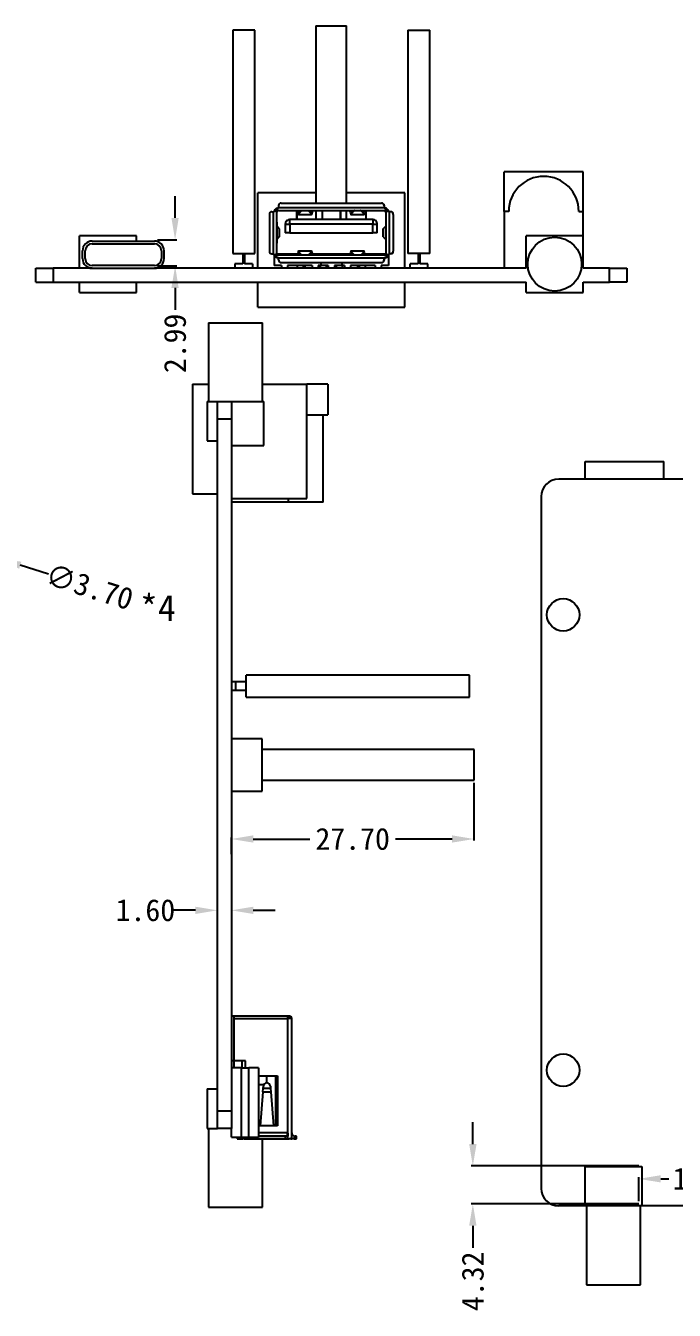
# Model space of a CAD drawing. Header units: millimetres. Extents: x 202 to 451, y 285 to 442.
# Drawn here: x 286.2 to 360.2, y 295.3 to 442 of the extents above; entities that cross this region are included whole.
import ezdxf

# ---------------------------------------------------------------- set-up
doc = ezdxf.new("R2010")
doc.units = ezdxf.units.MM
doc.layers.add('1', color=7, linetype='Continuous', true_color=0xffffff)
doc.dimstyles.get("Standard").update_dxf_attribs({"dimtxt": 2.5, "dimasz": 2.5, "dimexe": 0.18, "dimexo": 0.3, "dimgap": 0.09, "dimtad": 0, "dimzin": 0, "dimdsep": 46, "dimtxsty": 'Standard', "dimcen": 0, "dimclrd": 3, "dimclre": 3, "dimclrt": 4, "dimadec": 0, "dimazin": 0, "dimtfac": 1, "dimtofl": 0, "dimtmove": 0, "dimatfit": 3, "dimfxl": 1, "dimtolj": 1, "dimtzin": 0, "dimarcsym": 0})

# ---------------------------------------------------------------- blocks, each defined once
blk = doc.blocks.new('*D14')
at = {"color": 3, "linetype": 'ByBlock', "lineweight": -2}
blk.add_line((288.82, 379.4), (285.59, 380.41), dxfattribs=at)
at = {"color": 3, "linetype": 'ByBlock', "lineweight": -3}
blk.add_solid([(285.71, 380.81), (285.46, 380.01), (283.2, 381.15)], dxfattribs=at)
at = {"layer": 'Defpoints', "color": 0, "linetype": 'ByBlock', "lineweight": -3}
for p in [(279.67, 382.26), (283.2, 381.15)]:
    blk.add_point(p, dxfattribs=at)
at = {"color": 4, "linetype": 'ByBlock', "lineweight": -3, "insert": (293.48, 377.94), "char_height": 2.5, "attachment_point": 5, "rotation": 342.6505}
blk.add_mtext('\\A1;∅3.70', dxfattribs=at)
blk = doc.blocks.new('*D20')
at = {"color": 3, "linetype": 'ByBlock', "lineweight": -2}
for p, q in [((308.08, 344.19), (308.08, 340.82)), ((309.68, 344.19), (309.68, 340.82)), ((305.58, 341), (303.08, 341)), ((312.18, 341), (314.68, 341))]:
    blk.add_line(p, q, dxfattribs=at)
at = {"color": 3, "linetype": 'ByBlock', "lineweight": -3}
for points in [[(305.58, 341.41), (305.58, 340.58), (308.08, 341)], [(312.18, 341.41), (312.18, 340.58), (309.68, 341)]]:
    blk.add_solid(points, dxfattribs=at)
at = {"layer": 'Defpoints', "color": 0, "linetype": 'ByBlock', "lineweight": -3}
for p in [(308.08, 344.49), (309.68, 344.49), (308.08, 341)]:
    blk.add_point(p, dxfattribs=at)
at = {"color": 4, "linetype": 'ByBlock', "lineweight": -3, "insert": (299.87, 341), "char_height": 2.5, "attachment_point": 5}
blk.add_mtext('\\A1;1.60', dxfattribs=at)
blk = doc.blocks.new('*D21')
at = {"color": 3, "linetype": 'ByBlock', "lineweight": -2}
for p, q in [((337.38, 355.55), (337.38, 348.96)), ((309.68, 347.41), (309.68, 349.32)), ((312.18, 349.14), (318.65, 349.14)), ((334.88, 349.14), (328.42, 349.14))]:
    blk.add_line(p, q, dxfattribs=at)
at = {"color": 3, "linetype": 'ByBlock', "lineweight": -3}
for points in [[(312.18, 349.56), (312.18, 348.73), (309.68, 349.14)], [(334.88, 349.56), (334.88, 348.73), (337.38, 349.14)]]:
    blk.add_solid(points, dxfattribs=at)
at = {"layer": 'Defpoints', "color": 0, "linetype": 'ByBlock', "lineweight": -3}
for p in [(337.38, 355.85), (337.38, 349.14), (309.68, 347.11)]:
    blk.add_point(p, dxfattribs=at)
at = {"color": 4, "linetype": 'ByBlock', "lineweight": -3, "insert": (323.53, 349.14), "char_height": 2.5, "attachment_point": 5}
blk.add_mtext('\\A1;27.70', dxfattribs=at)
blk = doc.blocks.new('*D31')
at = {"color": 3, "linetype": 'ByBlock', "lineweight": -2}
for p, q in [((337.25, 314.3), (337.25, 316.8)), ((356.2, 311.8), (337.07, 311.8)), ((356.2, 307.47), (337.07, 307.47)), ((337.25, 304.97), (337.25, 302.47))]:
    blk.add_line(p, q, dxfattribs=at)
at = {"color": 3, "linetype": 'ByBlock', "lineweight": -3}
for points in [[(336.83, 314.3), (337.67, 314.3), (337.25, 311.8)], [(336.83, 304.97), (337.67, 304.97), (337.25, 307.47)]]:
    blk.add_solid(points, dxfattribs=at)
at = {"layer": 'Defpoints', "color": 0, "linetype": 'ByBlock', "lineweight": -3}
for p in [(356.5, 311.8), (337.25, 307.47), (356.5, 307.47)]:
    blk.add_point(p, dxfattribs=at)
at = {"color": 4, "linetype": 'ByBlock', "lineweight": -3, "insert": (337.25, 298.63), "char_height": 2.5, "attachment_point": 5, "rotation": 90}
blk.add_mtext('\\A1;4.32', dxfattribs=at)
blk = doc.blocks.new('*D32')
at = {"color": 3, "linetype": 'ByBlock', "lineweight": -2}
for p, q in [((356.2, 307.78), (356.2, 310.51)), ((358.7, 310.33), (359.64, 310.33)), ((369.93, 310.33), (368.99, 310.33)), ((372.43, 307.78), (372.43, 310.51))]:
    blk.add_line(p, q, dxfattribs=at)
at = {"color": 3, "linetype": 'ByBlock', "lineweight": -3}
for points in [[(358.7, 310.75), (358.7, 309.92), (356.2, 310.33)], [(369.93, 310.75), (369.93, 309.92), (372.43, 310.33)]]:
    blk.add_solid(points, dxfattribs=at)
at = {"layer": 'Defpoints', "color": 0, "linetype": 'ByBlock', "lineweight": -3}
for p in [(372.43, 310.33), (356.2, 307.48), (372.43, 307.48)]:
    blk.add_point(p, dxfattribs=at)
at = {"color": 4, "linetype": 'ByBlock', "lineweight": -3, "insert": (364.31, 310.33), "char_height": 2.5, "attachment_point": 5}
blk.add_mtext('\\A1;16.23', dxfattribs=at)
blk = doc.blocks.new('*D41')
at = {"color": 3, "linetype": 'ByBlock', "lineweight": -2}
for p, q in [((303.26, 420.07), (303.26, 422.57)), ((301.26, 417.57), (303.44, 417.57)), ((301.26, 414.58), (303.44, 414.58)), ((303.26, 412.08), (303.26, 409.58))]:
    blk.add_line(p, q, dxfattribs=at)
at = {"color": 3, "linetype": 'ByBlock', "lineweight": -3}
for points in [[(302.84, 420.07), (303.67, 420.07), (303.26, 417.57)], [(302.84, 412.08), (303.67, 412.08), (303.26, 414.58)]]:
    blk.add_solid(points, dxfattribs=at)
at = {"layer": 'Defpoints', "color": 0, "linetype": 'ByBlock', "lineweight": -3}
for p in [(300.96, 417.57), (300.96, 414.58), (303.26, 414.58)]:
    blk.add_point(p, dxfattribs=at)
at = {"color": 4, "linetype": 'ByBlock', "lineweight": -3, "insert": (303.26, 405.74), "char_height": 2.5, "attachment_point": 5, "rotation": 90}
blk.add_mtext('\\A1;2.99', dxfattribs=at)

msp = doc.modelspace()

# ---------------------------------------------------------------- linework, layer by layer
at = {"layer": '1', "color": 0, "linetype": 'ByBlock', "lineweight": -3}
for p, q in [((319.343, 442.022), (319.343, 421.772)), ((319.343, 442.022), (322.843, 442.022)), ((322.843, 421.772), (322.843, 442.022)), ((309.843, 441.522), (309.843, 416.022)), ((312.343, 441.522), (309.843, 441.522)), ((312.343, 416.022), (312.343, 441.522)), ((329.843, 441.522), (329.843, 416.022)), ((329.843, 441.522), (332.343, 441.522)), ((332.343, 416.022), (332.343, 441.522)), ((340.843, 420.816), (340.843, 425.316)), ((349.843, 425.316), (340.843, 425.316)), ((349.843, 420.816), (349.843, 425.316)), ((312.693, 414.322), (312.693, 422.922)), ((319.343, 422.922), (312.693, 422.922)), ((329.493, 422.922), (322.842, 422.922)), ((329.493, 414.322), (329.493, 422.922)), ((315.068, 421.472), (315.068, 421.222)), ((327.118, 421.222), (315.068, 421.222)), ((315.368, 421.772), (326.818, 421.772)), ((326.818, 421.772), (326.818, 421.772)), ((327.118, 421.472), (327.118, 421.472)), ((327.118, 421.472), (327.118, 421.222)), ((327.118, 421.222), (327.118, 421.222)), ((327.118, 421.222), (327.118, 421.222)), ((314.018, 420.472), (314.018, 416.272)), ((314.318, 420.772), (314.468, 420.772)), ((314.468, 420.772), (314.569, 420.772)), ((314.468, 420.772), (314.468, 415.972)), ((314.862, 420.722), (314.868, 420.722)), ((314.868, 416.022), (314.868, 420.722)), ((314.868, 420.722), (314.868, 420.722)), ((314.868, 416.022), (314.868, 420.722)), ((314.868, 419.572), (314.868, 419.122)), ((314.868, 419.572), (314.868, 419.572)), ((314.868, 417.172), (314.868, 419.572)), ((315.059, 420.922), (327.126, 420.922)), ((316.343, 419.372), (316.343, 419.872)), ((325.843, 419.872), (316.343, 419.872)), ((317.143, 420.922), (317.143, 419.872)), ((317.143, 419.872), (317.143, 420.922)), ((317.338, 420.46), (318.847, 420.46)), ((317.362, 420.826), (317.362, 420.508)), ((318.823, 420.508), (318.823, 420.826)), ((319.343, 420.922), (319.343, 419.872)), ((320.043, 420.922), (320.043, 419.872)), ((322.143, 420.922), (322.143, 419.872)), ((322.143, 419.872), (322.143, 420.922)), ((322.843, 419.872), (322.843, 420.922)), ((323.338, 420.46), (324.847, 420.46)), ((323.362, 420.826), (323.362, 420.508)), ((324.823, 420.508), (324.823, 420.826)), ((325.043, 420.922), (325.043, 419.872)), ((325.843, 419.872), (325.843, 419.872)), ((325.843, 419.872), (325.843, 419.372)), ((327.318, 420.722), (327.323, 420.722)), ((327.318, 420.722), (327.318, 416.022)), ((327.616, 420.772), (327.718, 420.772)), ((327.868, 420.772), (327.718, 420.772)), ((327.718, 415.972), (327.718, 420.772)), ((327.868, 420.772), (327.868, 420.772)), ((328.168, 420.472), (328.168, 416.272)), ((328.168, 420.472), (328.168, 420.472)), ((328.168, 420.472), (328.168, 416.272)), ((340.843, 420.816), (340.843, 414.322)), ((341.343, 420.816), (340.843, 420.816)), ((349.343, 420.816), (349.843, 420.816)), ((349.843, 418.042), (349.843, 420.816)), ((315.156, 418.82), (314.868, 419.122)), ((315.159, 418.814), (315.156, 418.82)), ((315.156, 418.82), (315.156, 417.924)), ((315.159, 417.93), (315.159, 418.814)), ((315.843, 419.372), (315.843, 418.372)), ((315.843, 419.372), (316.343, 419.372)), ((316.343, 418.372), (315.843, 418.372)), ((325.843, 419.372), (316.343, 419.372)), ((316.343, 419.372), (316.343, 418.372)), ((316.343, 418.372), (325.843, 418.372)), ((325.843, 418.372), (325.843, 419.372)), ((325.843, 419.372), (326.343, 419.372)), ((326.343, 418.372), (325.843, 418.372)), ((326.343, 419.372), (326.343, 419.372)), ((326.343, 418.372), (326.343, 419.372)), ((326.343, 418.372), (326.343, 419.372)), ((326.343, 418.372), (326.343, 418.372)), ((327.029, 418.82), (327.027, 418.814)), ((327.027, 418.814), (327.027, 417.93)), ((327.029, 418.82), (327.317, 419.122)), ((327.029, 417.924), (327.029, 418.82)), ((298.843, 418.042), (292.343, 418.042)), ((292.343, 414.322), (292.343, 418.042)), ((293.793, 417.422), (300.893, 417.422)), ((293.793, 417.122), (300.893, 417.122)), ((298.843, 417.422), (298.843, 418.042)), ((315.156, 417.924), (314.868, 417.622)), ((314.868, 417.622), (314.868, 417.172)), ((314.868, 417.172), (314.868, 417.172)), ((315.156, 417.924), (315.159, 417.93)), ((327.027, 417.93), (327.029, 417.924)), ((327.029, 417.924), (327.317, 417.622)), ((349.843, 418.042), (343.343, 418.042)), ((343.343, 414.322), (343.343, 418.042)), ((349.843, 414.322), (349.843, 418.042)), ((292.693, 415.422), (292.693, 416.322)), ((292.993, 415.422), (292.993, 416.322)), ((301.693, 416.322), (301.693, 415.422)), ((301.993, 415.422), (301.993, 416.322)), ((309.843, 416.022), (312.343, 416.022)), ((310.993, 416.022), (310.993, 414.822)), ((311.193, 416.022), (311.193, 414.822)), ((314.318, 415.972), (314.468, 415.972)), ((314.568, 415.972), (314.468, 415.972)), ((314.568, 415.972), (314.568, 415.922)), ((314.568, 415.922), (314.568, 414.622)), ((314.868, 416.022), (314.862, 416.022)), ((314.868, 416.022), (314.868, 416.022)), ((317.269, 415.922), (314.895, 415.922)), ((314.968, 415.522), (315.068, 415.522)), ((327.126, 415.822), (315.059, 415.822)), ((315.068, 415.272), (315.068, 415.522)), ((315.068, 415.522), (327.118, 415.522)), ((318.847, 416.284), (317.338, 416.284)), ((317.362, 416.237), (317.362, 415.919)), ((318.823, 415.919), (318.823, 416.237)), ((319.893, 415.922), (318.916, 415.922)), ((322.293, 415.922), (319.893, 415.922)), ((319.893, 415.922), (319.893, 415.822)), ((323.269, 415.922), (322.293, 415.922)), ((322.293, 415.922), (322.293, 415.922)), ((322.293, 415.922), (322.293, 415.822)), ((322.293, 415.922), (322.293, 415.822)), ((324.847, 416.284), (323.338, 416.284)), ((323.362, 416.237), (323.362, 415.919)), ((324.823, 415.919), (324.823, 416.237)), ((327.291, 415.922), (324.916, 415.922)), ((327.118, 415.272), (327.118, 415.522)), ((327.118, 415.522), (327.218, 415.522)), ((327.118, 415.272), (327.118, 415.272)), ((327.218, 415.522), (327.218, 415.522)), ((327.323, 416.022), (327.318, 416.022)), ((327.618, 415.972), (327.618, 414.622)), ((327.618, 415.922), (327.618, 415.972)), ((327.718, 415.972), (327.618, 415.972)), ((327.618, 415.922), (327.618, 414.622)), ((327.618, 415.922), (327.618, 415.922)), ((327.868, 415.972), (327.718, 415.972)), ((327.868, 415.972), (327.868, 415.972)), ((328.168, 416.272), (328.168, 416.272)), ((332.343, 416.022), (329.843, 416.022)), ((330.993, 416.022), (330.993, 414.822)), ((331.193, 416.022), (331.193, 414.822)), ((287.343, 414.322), (289.343, 414.322)), ((287.343, 412.722), (287.343, 414.322)), ((293.793, 414.322), (289.343, 414.322)), ((289.343, 414.322), (289.343, 412.722)), ((300.893, 414.622), (293.793, 414.622)), ((293.793, 414.322), (300.893, 414.322)), ((343.343, 414.322), (300.893, 414.322)), ((310.093, 414.822), (310.093, 414.322)), ((310.993, 414.822), (310.093, 414.822)), ((312.093, 414.822), (311.193, 414.822)), ((312.093, 414.822), (312.093, 414.322)), ((315.393, 414.622), (314.568, 414.622)), ((315.368, 414.972), (326.818, 414.972)), ((315.393, 414.622), (315.393, 414.322)), ((316.093, 414.622), (316.093, 414.322)), ((316.093, 414.622), (316.093, 414.322)), ((318.893, 414.622), (316.093, 414.622)), ((318.093, 414.322), (318.093, 414.622)), ((318.893, 414.622), (318.893, 414.322)), ((319.593, 414.622), (319.593, 414.322)), ((319.893, 414.622), (319.593, 414.622)), ((319.593, 414.622), (319.593, 414.322)), ((319.893, 414.972), (319.893, 414.622)), ((320.743, 414.622), (319.893, 414.622)), ((320.743, 414.622), (320.743, 414.322)), ((321.443, 414.622), (321.443, 414.322)), ((321.443, 414.622), (321.443, 414.322)), ((322.293, 414.622), (321.443, 414.622)), ((322.293, 414.972), (322.293, 414.622)), ((322.293, 414.972), (322.293, 414.622)), ((322.593, 414.622), (322.293, 414.622)), ((322.293, 414.622), (322.293, 414.622)), ((322.593, 414.622), (322.593, 414.322)), ((323.293, 414.622), (323.293, 414.322)), ((323.293, 414.622), (323.293, 414.322)), ((326.093, 414.622), (323.293, 414.622)), ((324.093, 414.622), (324.093, 414.322)), ((326.093, 414.622), (326.093, 414.322)), ((326.793, 414.622), (326.793, 414.322)), ((326.793, 414.622), (326.793, 414.322)), ((327.618, 414.622), (326.793, 414.622)), ((326.818, 414.972), (326.818, 414.972)), ((327.618, 414.622), (327.618, 414.622)), ((330.993, 414.822), (330.093, 414.822)), ((330.093, 414.322), (330.093, 414.822)), ((332.093, 414.822), (331.193, 414.822)), ((332.093, 414.322), (332.093, 414.822)), ((352.843, 414.322), (349.843, 414.322)), ((352.843, 414.322), (354.843, 414.322)), ((352.843, 412.722), (352.843, 414.322)), ((354.843, 414.322), (354.843, 412.722)), ((287.343, 412.722), (289.343, 412.722)), ((289.343, 412.722), (343.343, 412.722)), ((292.343, 411.542), (292.343, 412.722)), ((298.843, 411.542), (298.843, 412.722)), ((312.693, 409.872), (312.693, 412.722)), ((329.493, 409.872), (329.493, 412.722)), ((343.343, 411.542), (343.343, 412.722)), ((349.843, 411.542), (349.843, 412.722)), ((349.843, 412.722), (352.843, 412.722)), ((354.843, 412.722), (352.843, 412.722)), ((292.343, 411.542), (298.843, 411.542)), ((343.343, 411.542), (349.843, 411.542)), ((312.693, 409.872), (329.493, 409.872)), ((307.079, 408.096), (307.079, 399.096)), ((307.079, 408.096), (313.229, 408.096)), ((313.229, 399.096), (313.229, 408.096)), ((305.234, 401.096), (307.079, 401.096)), ((305.234, 401.096), (305.234, 388.546)), ((313.229, 401.096), (318.284, 401.096)), ((320.678, 401.096), (318.284, 401.096)), ((318.284, 388.046), (318.284, 401.096)), ((320.678, 401.096), (320.678, 397.596)), ((306.904, 399.096), (308.084, 399.096)), ((306.904, 399.096), (306.904, 394.596)), ((308.084, 397.096), (308.084, 399.096)), ((308.084, 399.096), (309.684, 399.096)), ((309.684, 399.096), (313.404, 399.096)), ((309.684, 399.096), (309.684, 397.096)), ((313.404, 394.096), (313.404, 399.096)), ((318.284, 397.596), (320.678, 397.596)), ((320.178, 387.596), (320.178, 397.596)), ((308.084, 318.096), (308.084, 397.096)), ((309.684, 397.096), (308.084, 397.096)), ((309.684, 397.096), (309.684, 318.096)), ((306.904, 394.596), (308.084, 394.596)), ((309.684, 394.096), (313.404, 394.096)), ((350.058, 392.242), (359.058, 392.242)), ((370.408, 390.242), (347.058, 390.242)), ((305.234, 388.546), (308.084, 388.546)), ((309.684, 388.046), (318.284, 388.046)), ((316.178, 387.596), (309.684, 387.596)), ((316.178, 388.046), (316.178, 387.596)), ((320.178, 387.596), (316.178, 387.596)), ((345.058, 388.242), (345.058, 309.242)), ((310.184, 367.096), (309.684, 367.096)), ((311.384, 367.096), (310.184, 367.096)), ((310.184, 366.096), (310.184, 367.096)), ((336.884, 367.846), (311.384, 367.846)), ((311.384, 366.596), (311.384, 367.846)), ((336.884, 365.346), (336.884, 367.846)), ((310.184, 366.096), (309.684, 366.096)), ((311.384, 366.096), (310.184, 366.096)), ((311.384, 365.346), (311.384, 366.596)), ((311.384, 365.346), (336.884, 365.346)), ((313.184, 360.596), (309.684, 360.596)), ((313.184, 354.596), (313.184, 360.596)), ((337.384, 359.346), (313.184, 359.346)), ((337.384, 357.596), (337.384, 359.346)), ((337.384, 355.846), (337.384, 357.596)), ((313.184, 355.846), (337.384, 355.846)), ((309.684, 354.596), (313.184, 354.596)), ((309.984, 328.896), (309.684, 328.896)), ((309.984, 328.646), (309.984, 328.896)), ((316.084, 328.896), (309.984, 328.896)), ((309.984, 328.646), (316.084, 328.646)), ((309.984, 323.796), (309.984, 328.646)), ((316.084, 328.646), (316.084, 315.596)), ((316.584, 315.596), (316.584, 328.646)), ((309.984, 323.796), (309.684, 323.796)), ((309.984, 323.796), (309.684, 323.796)), ((309.984, 323.796), (309.684, 323.796)), ((309.984, 323.796), (309.684, 323.796)), ((310.784, 322.996), (309.684, 322.996)), ((309.984, 322.996), (309.984, 323.796)), ((309.984, 323.796), (309.984, 323.796)), ((309.984, 323.796), (309.984, 323.796)), ((310.884, 323.796), (309.984, 323.796)), ((309.984, 323.796), (309.984, 323.796)), ((311.284, 323.796), (309.984, 323.796)), ((310.784, 322.996), (311.684, 322.996)), ((310.784, 322.996), (310.784, 315.096)), ((310.884, 323.796), (310.884, 322.996)), ((311.284, 322.996), (311.284, 323.796)), ((312.784, 322.996), (311.684, 322.996)), ((311.684, 315.096), (311.684, 322.996)), ((312.784, 322.996), (312.784, 315.096)), ((312.784, 322.096), (313.734, 322.096)), ((312.784, 322.096), (313.734, 322.096)), ((312.784, 322.096), (314.934, 322.096)), ((312.784, 322.096), (314.934, 322.096)), ((313.734, 321.297), (313.734, 322.096)), ((314.734, 322.096), (314.734, 316.397)), ((314.934, 322.096), (314.934, 322.096)), ((314.934, 322.096), (314.934, 316.396)), ((306.904, 320.596), (308.084, 320.596)), ((306.904, 320.596), (306.904, 316.096)), ((312.784, 321.096), (313.387, 321.096)), ((313.283, 320.252), (312.984, 316.396)), ((313.283, 320.252), (313.315, 320.664)), ((313.283, 320.252), (314.185, 320.252)), ((313.315, 320.664), (313.335, 320.927)), ((314.153, 320.664), (313.315, 320.664)), ((314.133, 320.927), (314.153, 320.664)), ((314.153, 320.664), (314.185, 320.252)), ((314.185, 320.252), (314.484, 316.396)), ((308.084, 316.096), (308.084, 318.096)), ((308.084, 318.096), (309.684, 318.096)), ((309.684, 318.096), (309.684, 316.096)), ((306.904, 316.096), (308.084, 316.096)), ((307.079, 316.096), (307.079, 307.096)), ((309.684, 316.096), (308.084, 316.096)), ((309.684, 315.096), (309.684, 316.096)), ((312.984, 316.396), (312.784, 316.396)), ((316.084, 315.596), (312.784, 315.596)), ((314.484, 316.396), (312.984, 316.396)), ((314.934, 316.396), (314.484, 316.396)), ((316.084, 315.197), (316.084, 315.596)), ((316.584, 314.896), (316.584, 315.596)), ((309.684, 315.096), (310.784, 315.096)), ((310.334, 315.096), (310.334, 314.896)), ((310.334, 314.896), (310.334, 314.896)), ((310.634, 314.896), (310.634, 315.096)), ((310.634, 314.896), (310.884, 314.896)), ((310.634, 314.896), (310.884, 314.896)), ((310.784, 315.096), (311.684, 315.096)), ((310.884, 315.096), (310.884, 314.896)), ((310.884, 314.896), (310.884, 314.896)), ((310.884, 314.896), (310.884, 314.896)), ((310.884, 314.896), (310.884, 314.896)), ((311.284, 314.909), (311.284, 315.096)), ((311.284, 314.909), (311.334, 314.909)), ((311.334, 314.909), (311.284, 314.909)), ((311.334, 315.096), (311.334, 314.896)), ((311.334, 314.896), (311.334, 314.896)), ((311.334, 314.896), (316.134, 314.896)), ((311.334, 314.896), (311.334, 314.896)), ((316.134, 314.896), (311.334, 314.896)), ((311.634, 314.896), (311.634, 315.096)), ((315.834, 314.896), (311.634, 314.896)), ((315.834, 314.896), (311.634, 314.896)), ((311.684, 315.096), (312.784, 315.096)), ((315.834, 315.196), (312.784, 315.196)), ((313.229, 307.096), (313.229, 314.896)), ((313.734, 314.896), (313.734, 314.896)), ((313.734, 314.896), (314.734, 314.896)), ((313.734, 314.896), (313.734, 314.896)), ((314.734, 314.896), (313.734, 314.896)), ((314.734, 314.896), (314.734, 314.896)), ((314.734, 314.896), (314.734, 314.896)), ((314.734, 314.896), (314.734, 314.896)), ((314.734, 314.896), (314.734, 314.896)), ((315.834, 315.196), (315.834, 314.896)), ((316.134, 314.896), (316.134, 315.225)), ((316.134, 314.896), (316.134, 314.896)), ((316.134, 314.896), (316.134, 314.896)), ((316.834, 314.896), (316.584, 314.896)), ((316.834, 314.896), (316.584, 314.896)), ((316.584, 314.896), (316.584, 314.896)), ((316.834, 315.226), (316.834, 314.896)), ((317.134, 314.896), (317.134, 315.196)), ((317.134, 314.896), (317.134, 314.896)), ((350.058, 307.242), (350.058, 311.742)), ((350.058, 311.742), (356.558, 311.742)), ((356.558, 311.742), (356.558, 307.242)), ((307.079, 307.096), (313.229, 307.096)), ((350.058, 307.242), (347.058, 307.242)), ((356.558, 307.242), (350.058, 307.242)), ((350.233, 307.242), (350.233, 298.242)), ((356.383, 298.242), (356.383, 307.242)), ((410.558, 307.242), (356.558, 307.242)), ((350.233, 298.242), (353.308, 298.242)), ((353.308, 298.242), (356.383, 298.242))]:
    msp.add_line(p, q, dxfattribs=at)
for centre, radius in [((346.593, 414.792), 3.075), ((347.558, 374.742), 1.85), ((347.558, 322.742), 1.85)]:
    msp.add_circle(centre, radius, dxfattribs=at)
for centre, radius, start, end in [((345.343, 420.816), 4, 0, 180), ((293.793, 416.322), 1.1, 90, 180), ((293.793, 416.322), 0.8, 90, 180), ((300.893, 416.322), 1.1, 0, 90), ((300.893, 416.322), 0.8, 0, 90), ((293.793, 415.422), 1.1, 180, 270), ((293.793, 415.422), 0.8, 180, 270), ((300.893, 415.422), 0.8, 270, 0), ((300.893, 415.422), 1.1, 270, 0), ((347.058, 388.242), 2, 90, 180), ((347.058, 309.242), 2, 180, 270)]:
    msp.add_arc(centre, radius, start, end, dxfattribs=at)
for centre, major_axis, ratio, start_param, end_param in [((315.368, 421.472), (0, -0.3), 1, 3.1415927, 4.712389), ((326.818, 421.472), (0, 0.3), 1, 5.2359878, 6.2831853), ((326.818, 421.472), (0, -0.3), 1, 1.5707963, 3.1415927), ((327.118, 421.622), (0, -0.4), 0.0000269, 5.0967858, 6.2831853), ((327.118, 420.722), (0, 0.5), 1, 4.7123887, 6.2831853), ((314.318, 420.472), (0, -0.3), 1, 3.1415926, 4.7123903), ((315.068, 420.722), (0, -0.2), 1, 3.1415927, 4.712389), ((315.068, 420.722), (0, 0.2), 1, 0, 1.5707963), ((316.343, 419.372), (0, -0.5), 1, 3.1415927, 4.7123891), ((317.23, 419.422), (0, 1.5), 0.0725537, 5.6827826, 6.2831853), ((317.338, 421.6), (0, 1.14), 0.0725537, 2.54119, 3.4310166), ((317.338, 421.6), (0, 0.84), 0.0725537, 2.5025819, 3.5392724), ((318.847, 421.6), (0, 0.84), 0.0726076, 2.7439141, 3.7806034), ((318.847, 421.6), (0, 1.14), 0.0726076, 2.8521689, 3.7419953), ((318.955, 419.422), (0, 1.5), 0.0726076, 0, 0.6004027), ((323.23, 419.422), (0, 1.5), 0.0725537, 5.6827826, 6.2831853), ((323.338, 421.6), (0, 1.14), 0.0725537, 2.54119, 3.4310166), ((323.338, 421.6), (0, 0.84), 0.0725537, 2.5025819, 3.5392724), ((324.847, 421.6), (0, 0.84), 0.0726076, 2.7439141, 3.7806034), ((324.847, 421.6), (0, 1.14), 0.0726076, 2.8521689, 3.7419953), ((324.955, 419.422), (0, 1.5), 0.0726076, 0, 0.6004027), ((325.843, 419.372), (0, 0.5), 1, 4.7123871, 6.2831853), ((325.843, 419.372), (0, -0.5), 1, 1.5707963, 3.141593), ((327.118, 420.722), (0, 0.2), 1, 4.712389, 6.2831853), ((327.126, 420.722), (0, 0.2), 0.9860185, 4.712389, 6.2831853), ((327.868, 420.472), (0, -0.3), 1, 1.5707963, 3.1415895), ((327.868, 420.472), (0, 0.3), 1, 4.7123774, 5.7120889), ((314.318, 416.272), (0, -0.3), 1, 4.712389, 6.2831854), ((315.059, 416.022), (0, -0.2), 0.98601, 4.712389, 6.2831853), ((315.068, 416.022), (0, -0.2), 1, 4.712389, 5.2359878), ((315.068, 416.022), (0, 0.2), 1, 1.5707963, 3.1415927), ((315.068, 416.022), (0, -0.2), 1, 6.1565403, 6.2831853), ((315.368, 415.272), (0, -0.3), 1, 4.712389, 6.2831853), ((317.23, 417.322), (0, 1.5), 0.0725537, 3.1415927, 3.7419953), ((317.338, 415.144), (0, 1.14), 0.0725537, 5.9937616, 6.883588), ((317.338, 415.144), (0, 0.84), 0.0725537, 5.8855067, 6.922196), ((318.847, 415.144), (0, 1.14), 0.0726076, 5.6827826, 6.5726093), ((318.847, 415.144), (0, 0.84), 0.0726076, 5.6441746, 6.6808651), ((318.955, 417.322), (0, 1.5), 0.0726076, 2.54119, 3.1415927), ((323.23, 417.322), (0, 1.5), 0.0725537, 3.1415927, 3.7419953), ((323.338, 415.144), (0, 1.14), 0.0725537, 5.9937616, 6.883588), ((323.338, 415.144), (0, 0.84), 0.0725537, 5.8855067, 6.922196), ((324.847, 415.144), (0, 1.14), 0.0726076, 5.6827826, 6.5726093), ((324.847, 415.144), (0, 0.84), 0.0726076, 5.6441746, 6.6808651), ((324.955, 417.322), (0, 1.5), 0.0726076, 2.54119, 3.1415927), ((326.818, 415.272), (0, -0.3), 1, 0, 1.5707963), ((327.118, 416.022), (0, 0.2), 1, 3.1415927, 4.712389), ((327.118, 415.122), (0, -0.4), 0.0000269, 3.1415927, 4.3279922), ((327.218, 415.922), (0, 0.4), 1, 3.1415927, 4.712389), ((327.868, 416.272), (0, -0.3), 1, 0, 1.5707963), ((327.868, 416.272), (0, 0.3), 1, 3.6651914, 4.712389), ((326.818, 415.272), (0, 0.3), 1, 3.1415927, 4.1887902), ((316.084, 328.896), (-0.25, 0), 0.0000269, 3.1415196, 4.7124002), ((316.084, 328.646), (0, 0.25), 0.0000013, 6.2831601, 7.8539547), ((316.084, 328.646), (-0.5, 0), 0.0000269, 3.3451087, 4.712389), ((316.334, 328.646), (-0.25, 0.012), 1, 4.5497601, 4.7602721), ((316.334, 328.646), (-0.25, 0), 1, 3.1415926, 4.4059606), ((316.084, 328.646), (-0.5, 0), 0.0000269, 3.1415923, 3.3451086), ((311.284, 323.796), (-0.4, 0), 0.0000269, 4.712389, 6.2831853), ((313.734, 320.896), (0, 0.4), 0.9999903, 4.7897455, 7.7766251), ((316.984, 315.596), (0.4, 0), 1, 3.1415927, 4.3279922), ((310.634, 314.896), (0.3, 0), 0.0000269, 3.1415926, 4.712389), ((310.634, 314.896), (0.3, 0), 0.0000269, 1.5707963, 3.1415927), ((311.634, 314.896), (0.3, 0), 0.0000269, 3.1415927, 4.712389), ((311.634, 314.896), (0.3, 0), 0.0000269, 1.5707963, 3.1415927), ((315.834, 315.196), (-0.3, 0), 0.0000269, 3.7199502, 4.7123895), ((315.834, 314.896), (0.3, 0), 0.0000269, 4.712389, 6.2831821), ((315.834, 314.896), (0.3, 0), 0.0000269, 0, 1.5707977), ((316.834, 314.896), (0.3, 0), 0.0000269, 4.712389, 6.2831853), ((316.834, 314.896), (0.3, 0), 0.0000269, 0, 1.5707963), ((316.834, 315.196), (-0.3, 0), 0.0000269, 3.1415927, 4.1887902)]:
    msp.add_ellipse(centre, major_axis=major_axis, ratio=ratio, start_param=start_param, end_param=end_param, dxfattribs=at)
for points, knots in [([(314.642, 420.985), (314.653, 421.003), (314.665, 421.02), (314.686, 421.045), (314.693, 421.054), (314.707, 421.069), (314.715, 421.076), (314.722, 421.084)], [0, 0, 0, 0, 0.5, 0.5, 0.75, 0.75, 1, 1, 1, 1]), ([(314.722, 421.084), (314.744, 421.105), (314.768, 421.124), (314.808, 421.15), (314.822, 421.158), (314.843, 421.169), (314.85, 421.173), (314.865, 421.179), (314.872, 421.183), (314.909, 421.198), (314.94, 421.207), (314.987, 421.216), (315.003, 421.218), (315.035, 421.221), (315.051, 421.222), (315.068, 421.222)], [0, 0, 0, 0, 0.25, 0.25, 0.375, 0.375, 0.4375, 0.4375, 0.5, 0.5, 0.75, 0.75, 0.875, 0.875, 1, 1, 1, 1]), ([(315.037, 420.926), (315.035, 420.927), (315.031, 420.928), (315.025, 420.93), (315.018, 420.933), (315.011, 420.937), (315.002, 420.941), (314.993, 420.945), (314.984, 420.95), (314.973, 420.955), (314.962, 420.96), (314.952, 420.964), (314.943, 420.969), (314.934, 420.973), (314.924, 420.978), (314.912, 420.983), (314.899, 420.99), (314.883, 420.998), (314.866, 421.007), (314.847, 421.017), (314.826, 421.028), (314.803, 421.04), (314.778, 421.053), (314.751, 421.068), (314.732, 421.078), (314.722, 421.084)], [0, 0, 0, 0, 0.0277903, 0.0582199, 0.0901501, 0.123613, 0.1573656, 0.1919638, 0.2273986, 0.263647, 0.30069, 0.3385315, 0.3604452, 0.3870294, 0.41833, 0.4543901, 0.495249, 0.5409594, 0.5915747, 0.6471364, 0.7076665, 0.7731953, 0.8437538, 0.9193515, 1, 1, 1, 1]), ([(327.077, 421.622), (327.091, 421.599), (327.101, 421.574), (327.109, 421.542), (327.111, 421.536), (327.113, 421.523), (327.116, 421.504), (327.118, 421.485), (327.118, 421.472)], [0, 0, 0, 0, 0.5, 0.5, 0.625, 0.625, 0.75, 1, 1, 1, 1]), ([(327.118, 421.222), (327.15, 421.222), (327.182, 421.219), (327.229, 421.21), (327.244, 421.206), (327.275, 421.197), (327.29, 421.192), (327.335, 421.174), (327.363, 421.159), (327.396, 421.137), (327.403, 421.133), (327.416, 421.124), (327.422, 421.119), (327.44, 421.104), (327.452, 421.094), (327.463, 421.084)], [0, 0, 0, 0, 0.25, 0.25, 0.375, 0.375, 0.5, 0.5, 0.75, 0.75, 0.8125, 0.8125, 0.875, 0.875, 1, 1, 1, 1]), ([(327.126, 420.922), (327.127, 420.922), (327.128, 420.922), (327.13, 420.923), (327.132, 420.923), (327.135, 420.924), (327.138, 420.924), (327.14, 420.925), (327.143, 420.926), (327.147, 420.927), (327.15, 420.929), (327.153, 420.93), (327.157, 420.932), (327.161, 420.933), (327.165, 420.935), (327.172, 420.938), (327.184, 420.943), (327.201, 420.951), (327.222, 420.96), (327.245, 420.97), (327.273, 420.983), (327.306, 420.999), (327.339, 421.015), (327.369, 421.031), (327.394, 421.044), (327.417, 421.057), (327.44, 421.07), (327.456, 421.079), (327.463, 421.084)], [0, 0, 0, 0, 0.0158856, 0.0316511, 0.0473059, 0.0628593, 0.0783207, 0.0937, 0.1090071, 0.1242518, 0.1394445, 0.1545952, 0.1697144, 0.1848125, 0.1998999, 0.214987, 0.2645242, 0.3187085, 0.3778067, 0.4420246, 0.5121558, 0.5986395, 0.7015319, 0.7650469, 0.8266487, 0.8863396, 0.9441223, 1, 1, 1, 1]), ([(327.463, 421.084), (327.478, 421.069), (327.492, 421.054), (327.513, 421.029), (327.519, 421.02), (327.532, 421.003), (327.538, 420.994), (327.543, 420.985)], [0, 0, 0, 0, 0.5, 0.5, 0.75, 0.75, 1, 1, 1, 1]), ([(314.57, 420.772), (314.574, 420.81), (314.582, 420.847), (314.597, 420.892), (314.6, 420.901), (314.607, 420.918), (314.611, 420.927), (314.623, 420.952), (314.632, 420.969), (314.642, 420.985)], [0, 0, 0, 0, 0.5, 0.5, 0.625, 0.625, 0.75, 0.75, 1, 1, 1, 1]), ([(315.059, 420.922), (315.033, 420.922), (315.008, 420.917), (314.96, 420.897), (314.938, 420.882), (314.901, 420.845), (314.887, 420.823), (314.867, 420.775), (314.862, 420.748), (314.862, 420.722)], [0, 0, 0, 0, 0.25, 0.25, 0.5, 0.5, 0.75, 0.75, 1, 1, 1, 1]), ([(315.059, 420.922), (315.058, 420.922), (315.056, 420.922), (315.052, 420.923), (315.047, 420.923), (315.043, 420.925), (315.039, 420.926), (315.037, 420.926), (315.037, 420.926)], [0, 0, 0, 0, 0.1775803, 0.3651401, 0.5629414, 0.771318, 0.9906813, 1, 1, 1, 1]), ([(317.744, 420.923), (317.726, 420.91), (317.709, 420.896), (317.656, 420.854), (317.623, 420.824), (317.577, 420.781), (317.562, 420.766), (317.533, 420.738), (317.519, 420.723), (317.48, 420.682), (317.457, 420.655), (317.427, 420.618), (317.417, 420.606), (317.405, 420.588), (317.401, 420.583), (317.394, 420.572), (317.39, 420.566), (317.374, 420.541), (317.366, 420.523), (317.362, 420.508)], [0, 0, 0, 0, 0.0859654, 0.0859654, 0.2687723, 0.2687723, 0.3601758, 0.3601758, 0.4515792, 0.4515792, 0.6343861, 0.6343861, 0.7257896, 0.7257896, 0.7714913, 0.7714913, 0.8171931, 0.8171931, 1, 1, 1, 1]), ([(317.362, 420.826), (317.364, 420.839), (317.369, 420.855), (317.38, 420.887), (317.387, 420.904), (317.395, 420.922)], [0, 0, 0, 0, 0.5177315, 0.5177315, 1, 1, 1, 1]), ([(318.823, 420.508), (318.82, 420.523), (318.811, 420.541), (318.792, 420.571), (318.785, 420.582), (318.772, 420.6), (318.768, 420.605), (318.759, 420.618), (318.754, 420.624), (318.729, 420.655), (318.705, 420.682), (318.666, 420.723), (318.652, 420.738), (318.623, 420.767), (318.608, 420.781), (318.562, 420.825), (318.528, 420.854), (318.476, 420.897), (318.458, 420.91), (318.44, 420.923)], [0, 0, 0, 0, 0.1828905, 0.1828905, 0.2743357, 0.2743357, 0.3200583, 0.3200583, 0.365781, 0.365781, 0.5486714, 0.5486714, 0.6401167, 0.6401167, 0.7315619, 0.7315619, 0.9144524, 0.9144524, 1, 1, 1, 1]), ([(318.79, 420.923), (318.798, 420.904), (318.805, 420.887), (318.817, 420.855), (318.821, 420.839), (318.823, 420.826)], [0, 0, 0, 0, 0.4830723, 0.4830723, 1, 1, 1, 1]), ([(323.362, 420.826), (323.364, 420.839), (323.369, 420.855), (323.38, 420.888), (323.388, 420.905), (323.396, 420.925)], [0, 0, 0, 0, 0.5050985, 0.5050985, 1, 1, 1, 1]), ([(323.744, 420.923), (323.726, 420.91), (323.709, 420.896), (323.656, 420.854), (323.623, 420.824), (323.577, 420.781), (323.562, 420.766), (323.533, 420.738), (323.519, 420.723), (323.48, 420.682), (323.457, 420.655), (323.427, 420.618), (323.417, 420.606), (323.405, 420.588), (323.401, 420.583), (323.394, 420.572), (323.39, 420.566), (323.374, 420.541), (323.366, 420.523), (323.362, 420.508)], [0, 0, 0, 0, 0.0859654, 0.0859654, 0.2687723, 0.2687723, 0.3601758, 0.3601758, 0.4515792, 0.4515792, 0.6343861, 0.6343861, 0.7257896, 0.7257896, 0.7714913, 0.7714913, 0.8171931, 0.8171931, 1, 1, 1, 1]), ([(324.823, 420.508), (324.82, 420.523), (324.811, 420.541), (324.792, 420.571), (324.785, 420.582), (324.772, 420.6), (324.768, 420.605), (324.759, 420.618), (324.754, 420.624), (324.729, 420.655), (324.705, 420.682), (324.666, 420.723), (324.652, 420.738), (324.623, 420.767), (324.608, 420.781), (324.562, 420.825), (324.528, 420.854), (324.476, 420.897), (324.458, 420.91), (324.44, 420.923)], [0, 0, 0, 0, 0.1828905, 0.1828905, 0.2743357, 0.2743357, 0.3200583, 0.3200583, 0.365781, 0.365781, 0.5486714, 0.5486714, 0.6401167, 0.6401167, 0.7315619, 0.7315619, 0.9144524, 0.9144524, 1, 1, 1, 1]), ([(324.79, 420.923), (324.798, 420.904), (324.805, 420.887), (324.817, 420.855), (324.821, 420.839), (324.823, 420.826)], [0, 0, 0, 0, 0.4830723, 0.4830723, 1, 1, 1, 1]), ([(327.543, 420.985), (327.54, 420.981), (327.535, 420.973), (327.526, 420.962), (327.518, 420.95), (327.509, 420.939), (327.501, 420.929), (327.493, 420.918), (327.485, 420.908), (327.478, 420.897), (327.47, 420.888), (327.463, 420.878), (327.455, 420.868), (327.448, 420.859), (327.441, 420.85), (327.433, 420.839), (327.423, 420.826), (327.412, 420.813), (327.402, 420.8), (327.393, 420.789), (327.384, 420.778), (327.376, 420.769), (327.369, 420.76), (327.362, 420.753), (327.356, 420.746), (327.35, 420.74), (327.345, 420.735), (327.34, 420.731), (327.336, 420.727), (327.332, 420.725), (327.328, 420.723), (327.325, 420.722), (327.324, 420.722), (327.323, 420.722)], [0, 0, 0, 0, 0.0316976, 0.063027, 0.0939906, 0.1245912, 0.1548316, 0.1847146, 0.2142431, 0.2434204, 0.2722495, 0.3007337, 0.3288766, 0.3566816, 0.3841525, 0.4112931, 0.4589543, 0.5039896, 0.5464352, 0.5863339, 0.6240141, 0.6604817, 0.695787, 0.7299849, 0.7631361, 0.7953073, 0.8265711, 0.857007, 0.886701, 0.9157455, 0.9442395, 0.9722878, 1, 1, 1, 1]), ([(327.543, 420.985), (327.563, 420.953), (327.579, 420.919), (327.594, 420.875), (327.597, 420.866), (327.602, 420.847), (327.604, 420.838), (327.61, 420.81), (327.613, 420.791), (327.615, 420.772)], [0, 0, 0, 0, 0.5, 0.5, 0.625, 0.625, 0.75, 0.75, 1, 1, 1, 1]), ([(328.03, 420.725), (328.017, 420.733), (328.005, 420.739), (327.978, 420.751), (327.964, 420.756), (327.923, 420.769), (327.895, 420.772), (327.868, 420.772)], [0, 0, 0, 0, 0.25, 0.25, 0.5, 0.5, 1, 1, 1, 1]), ([(314.618, 415.728), (314.602, 415.757), (314.589, 415.788), (314.576, 415.837), (314.573, 415.854), (314.569, 415.888), (314.568, 415.905), (314.568, 415.922)], [0, 0, 0, 0, 0.5, 0.5, 0.75, 0.75, 1, 1, 1, 1]), ([(314.862, 416.022), (314.861, 416.022), (314.86, 416.022), (314.858, 416.021), (314.856, 416.019), (314.852, 416.017), (314.848, 416.015), (314.843, 416.011), (314.837, 416.006), (314.83, 416), (314.822, 415.993), (314.813, 415.984), (314.804, 415.974), (314.794, 415.962), (314.782, 415.948), (314.766, 415.928), (314.745, 415.9), (314.723, 415.87), (314.702, 415.843), (314.687, 415.821), (314.67, 415.799), (314.654, 415.776), (314.636, 415.752), (314.624, 415.736), (314.618, 415.728)], [0, 0, 0, 0, 0.0175007, 0.0375501, 0.0601628, 0.0853709, 0.1132158, 0.1437407, 0.1769795, 0.212979, 0.2495208, 0.2877755, 0.3277478, 0.3694165, 0.4128094, 0.4687176, 0.5499543, 0.6568958, 0.7102503, 0.7651391, 0.8215653, 0.8795197, 0.9390005, 1, 1, 1, 1]), ([(315.059, 415.822), (315.058, 415.822), (315.057, 415.822), (315.054, 415.822), (315.051, 415.821), (315.048, 415.821), (315.045, 415.82), (315.041, 415.819), (315.038, 415.818), (315.034, 415.817), (315.031, 415.815), (315.027, 415.814), (315.023, 415.812), (315.019, 415.811), (315.014, 415.809), (315.01, 415.807), (315.005, 415.805), (315, 415.803), (314.996, 415.8), (314.991, 415.798), (314.985, 415.795), (314.98, 415.793), (314.975, 415.79), (314.969, 415.788), (314.963, 415.785), (314.958, 415.782), (314.952, 415.779), (314.946, 415.777), (314.939, 415.774), (314.933, 415.771), (314.924, 415.767), (314.913, 415.762), (314.899, 415.755), (314.885, 415.748), (314.87, 415.741), (314.855, 415.733), (314.84, 415.725), (314.824, 415.717), (314.808, 415.708), (314.792, 415.699), (314.775, 415.69), (314.758, 415.68), (314.743, 415.672), (314.731, 415.665), (314.722, 415.659), (314.714, 415.655), (314.707, 415.651), (314.7, 415.648), (314.695, 415.645), (314.691, 415.643), (314.687, 415.641), (314.685, 415.641), (314.684, 415.64)], [0, 0, 0, 0, 0.0149885, 0.0299304, 0.0448319, 0.0596992, 0.0745384, 0.0893559, 0.1041579, 0.1189507, 0.1337406, 0.148534, 0.1633371, 0.1781562, 0.1929977, 0.2078678, 0.2227727, 0.2377185, 0.2527114, 0.2677575, 0.2828627, 0.2980331, 0.3132743, 0.3285923, 0.3439926, 0.3594809, 0.3750628, 0.3907435, 0.4065284, 0.4224227, 0.4384314, 0.4710487, 0.5043456, 0.5383244, 0.5729873, 0.6083362, 0.6443728, 0.6810991, 0.7185166, 0.7566269, 0.7954316, 0.8349319, 0.8751292, 0.8973923, 0.9175492, 0.9356015, 0.9515516, 0.9654028, 0.9771603, 0.9868324, 0.9944347, 1, 1, 1, 1]), ([(314.968, 415.522), (314.941, 415.522), (314.915, 415.525), (314.876, 415.533), (314.863, 415.536), (314.838, 415.544), (314.825, 415.548), (314.789, 415.563), (314.765, 415.576), (314.733, 415.598), (314.723, 415.606), (314.702, 415.622), (314.693, 415.631), (314.684, 415.64)], [0, 0, 0, 0, 0.25, 0.25, 0.375, 0.375, 0.5, 0.5, 0.75, 0.75, 0.875, 0.875, 1, 1, 1, 1]), ([(317.362, 416.237), (317.366, 416.222), (317.374, 416.204), (317.393, 416.173), (317.4, 416.162), (317.413, 416.145), (317.417, 416.139), (317.427, 416.127), (317.431, 416.121), (317.457, 416.089), (317.48, 416.063), (317.519, 416.021), (317.533, 416.007), (317.562, 415.978), (317.577, 415.963), (317.623, 415.92), (317.657, 415.89), (317.71, 415.848), (317.727, 415.834), (317.745, 415.821)], [0, 0, 0, 0, 0.1828991, 0.1828991, 0.2743486, 0.2743486, 0.3200733, 0.3200733, 0.3657981, 0.3657981, 0.5486972, 0.5486972, 0.6401467, 0.6401467, 0.7315962, 0.7315962, 0.9144953, 0.9144953, 1, 1, 1, 1]), ([(317.395, 415.822), (317.387, 415.84), (317.38, 415.857), (317.369, 415.89), (317.364, 415.905), (317.362, 415.918)], [0, 0, 0, 0, 0.4830718, 0.4830718, 1, 1, 1, 1]), ([(318.441, 415.822), (318.459, 415.835), (318.476, 415.848), (318.529, 415.891), (318.562, 415.92), (318.609, 415.964), (318.624, 415.978), (318.652, 416.007), (318.666, 416.021), (318.705, 416.063), (318.728, 416.089), (318.759, 416.127), (318.768, 416.139), (318.78, 416.156), (318.784, 416.162), (318.792, 416.173), (318.795, 416.178), (318.811, 416.204), (318.82, 416.222), (318.823, 416.237)], [0, 0, 0, 0, 0.0859649, 0.0859649, 0.268772, 0.268772, 0.3601755, 0.3601755, 0.451579, 0.451579, 0.634386, 0.634386, 0.7257895, 0.7257895, 0.7714912, 0.7714912, 0.817193, 0.817193, 1, 1, 1, 1]), ([(318.823, 415.918), (318.821, 415.905), (318.817, 415.89), (318.805, 415.858), (318.798, 415.841), (318.79, 415.823)], [0, 0, 0, 0, 0.5177308, 0.5177308, 1, 1, 1, 1]), ([(323.362, 416.237), (323.366, 416.222), (323.374, 416.204), (323.393, 416.173), (323.4, 416.162), (323.413, 416.145), (323.417, 416.139), (323.427, 416.127), (323.431, 416.121), (323.457, 416.089), (323.48, 416.063), (323.519, 416.021), (323.533, 416.007), (323.562, 415.978), (323.577, 415.963), (323.623, 415.92), (323.657, 415.89), (323.71, 415.848), (323.727, 415.834), (323.745, 415.821)], [0, 0, 0, 0, 0.1828906, 0.1828906, 0.2743359, 0.2743359, 0.3200586, 0.3200586, 0.3657812, 0.3657812, 0.5486719, 0.5486719, 0.6401172, 0.6401172, 0.7315625, 0.7315625, 0.9144531, 0.9144531, 1, 1, 1, 1]), ([(323.395, 415.822), (323.387, 415.84), (323.38, 415.857), (323.369, 415.89), (323.364, 415.905), (323.362, 415.918)], [0, 0, 0, 0, 0.4830718, 0.4830718, 1, 1, 1, 1]), ([(324.441, 415.822), (324.459, 415.835), (324.476, 415.848), (324.529, 415.891), (324.562, 415.92), (324.609, 415.964), (324.624, 415.978), (324.652, 416.007), (324.666, 416.021), (324.705, 416.063), (324.728, 416.089), (324.759, 416.127), (324.768, 416.139), (324.78, 416.156), (324.784, 416.162), (324.792, 416.173), (324.795, 416.178), (324.811, 416.204), (324.82, 416.222), (324.823, 416.237)], [0, 0, 0, 0, 0.0859649, 0.0859649, 0.268772, 0.268772, 0.3601755, 0.3601755, 0.451579, 0.451579, 0.634386, 0.634386, 0.7257895, 0.7257895, 0.7714912, 0.7714912, 0.817193, 0.817193, 1, 1, 1, 1]), ([(324.823, 415.918), (324.821, 415.905), (324.817, 415.89), (324.805, 415.858), (324.798, 415.841), (324.79, 415.823)], [0, 0, 0, 0, 0.5177308, 0.5177308, 1, 1, 1, 1]), ([(327.118, 415.272), (327.118, 415.247), (327.114, 415.222), (327.106, 415.19), (327.104, 415.183), (327.1, 415.171), (327.093, 415.152), (327.084, 415.134), (327.077, 415.122)], [0, 0, 0, 0, 0.5, 0.5, 0.625, 0.625, 0.75, 1, 1, 1, 1]), ([(327.126, 415.822), (327.152, 415.822), (327.178, 415.827), (327.225, 415.847), (327.247, 415.862), (327.284, 415.899), (327.298, 415.921), (327.318, 415.97), (327.323, 415.996), (327.323, 416.022)], [0, 0, 0, 0, 0.25, 0.25, 0.5, 0.5, 0.75, 0.75, 1, 1, 1, 1]), ([(327.149, 415.817), (327.147, 415.818), (327.144, 415.819), (327.139, 415.82), (327.134, 415.821), (327.129, 415.822), (327.127, 415.822), (327.126, 415.822)], [0, 0, 0, 0, 0.163209, 0.3863784, 0.5998851, 0.8042338, 1, 1, 1, 1]), ([(327.501, 415.64), (327.496, 415.643), (327.487, 415.648), (327.473, 415.656), (327.459, 415.663), (327.445, 415.67), (327.432, 415.678), (327.419, 415.685), (327.407, 415.691), (327.394, 415.698), (327.382, 415.704), (327.371, 415.71), (327.359, 415.717), (327.348, 415.722), (327.337, 415.728), (327.327, 415.733), (327.317, 415.739), (327.307, 415.744), (327.297, 415.749), (327.288, 415.753), (327.279, 415.758), (327.27, 415.762), (327.262, 415.767), (327.248, 415.773), (327.231, 415.782), (327.21, 415.792), (327.191, 415.8), (327.177, 415.807), (327.166, 415.811), (327.158, 415.814), (327.152, 415.816), (327.149, 415.817), (327.149, 415.817)], [0, 0, 0, 0, 0.0360463, 0.0714523, 0.1062191, 0.1403479, 0.17384, 0.2066966, 0.2389191, 0.2705091, 0.3014681, 0.3317977, 0.3614999, 0.3905763, 0.4190292, 0.4468605, 0.4740727, 0.5006682, 0.5266496, 0.5520197, 0.5767816, 0.6009385, 0.624494, 0.6474519, 0.7157088, 0.7796788, 0.8395373, 0.8954986, 0.9287875, 0.9606823, 0.9912203, 1, 1, 1, 1]), ([(327.218, 415.522), (327.244, 415.522), (327.27, 415.525), (327.309, 415.533), (327.322, 415.536), (327.347, 415.544), (327.36, 415.548), (327.396, 415.563), (327.42, 415.576), (327.452, 415.598), (327.462, 415.606), (327.483, 415.622), (327.492, 415.631), (327.501, 415.64)], [0, 0, 0, 0, 0.25, 0.25, 0.375, 0.375, 0.5, 0.5, 0.75, 0.75, 0.875, 0.875, 1, 1, 1, 1]), ([(327.618, 415.922), (327.618, 415.888), (327.613, 415.854), (327.6, 415.805), (327.595, 415.789), (327.582, 415.757), (327.575, 415.742), (327.567, 415.728)], [0, 0, 0, 0, 0.5, 0.5, 0.75, 0.75, 1, 1, 1, 1]), ([(328.018, 416.012), (327.994, 415.999), (327.97, 415.989), (327.937, 415.98), (327.931, 415.979), (327.918, 415.976), (327.899, 415.973), (327.88, 415.972), (327.868, 415.972)], [0, 0, 0, 0, 0.5, 0.5, 0.625, 0.625, 0.75, 1, 1, 1, 1]), ([(316.361, 328.891), (316.349, 328.891), (316.32, 328.891), (316.255, 328.891), (316.173, 328.891), (316.113, 328.891), (316.081, 328.891)], [0, 0, 0, 0, 0.2470337, 0.4815739, 0.734678, 1, 1, 1, 1]), ([(316.574, 328.644), (316.574, 328.671), (316.567, 328.721), (316.535, 328.788), (316.486, 328.842), (316.447, 328.866), (316.425, 328.876)], [0, 0, 0, 0, 0.2655632, 0.51874, 0.7532021, 1, 1, 1, 1]), ([(316.134, 315.552), (316.134, 315.516), (316.134, 315.481), (316.134, 315.431), (316.134, 315.414), (316.134, 315.383), (316.134, 315.368), (316.134, 315.34), (316.134, 315.326), (316.134, 315.301), (316.134, 315.277), (316.134, 315.257), (316.134, 315.24), (316.134, 315.232), (316.134, 315.225)], [0, 0, 0, 0, 0.25, 0.25, 0.375, 0.375, 0.5, 0.5, 0.625, 0.625, 0.75, 0.875, 0.875, 1, 1, 1, 1]), ([(310.884, 314.896), (310.884, 314.896), (310.887, 314.896), (310.894, 314.897), (310.898, 314.897), (310.905, 314.897), (310.91, 314.898), (310.925, 314.899), (310.938, 314.901), (310.96, 314.906), (310.968, 314.908), (310.984, 314.914), (310.993, 314.917), (311.002, 314.921)], [0, 0, 0, 0, 0.2488739, 0.2488739, 0.3740616, 0.3740616, 0.4992493, 0.4992493, 0.7496246, 0.7496246, 0.8748123, 0.8748123, 1, 1, 1, 1]), ([(310.884, 314.896), (310.884, 314.896), (310.887, 314.896), (310.894, 314.896), (310.898, 314.896), (310.905, 314.897), (310.91, 314.897), (310.925, 314.899), (310.938, 314.901), (310.96, 314.906), (310.968, 314.908), (310.984, 314.913), (310.993, 314.916), (311.002, 314.92)], [0, 0, 0, 0, 0.2482404, 0.2482404, 0.3735337, 0.3735337, 0.4988269, 0.4988269, 0.7494135, 0.7494135, 0.8747067, 0.8747067, 1, 1, 1, 1]), ([(311.089, 314.926), (311.119, 314.919), (311.15, 314.915), (311.199, 314.912), (311.216, 314.911), (311.25, 314.909), (311.267, 314.909), (311.284, 314.909)], [0, 0, 0, 0, 0.5, 0.5, 0.75, 0.75, 1, 1, 1, 1]), ([(316.134, 315.225), (316.134, 315.219), (316.133, 315.215), (316.129, 315.207), (316.126, 315.204), (316.114, 315.197), (316.102, 315.196), (316.085, 315.197)], [0, 0, 0, 0, 0.25, 0.25, 0.5, 0.5, 1, 1, 1, 1]), ([(316.134, 314.91), (316.172, 314.911), (316.209, 314.913), (316.254, 314.918), (316.262, 314.919), (316.28, 314.922), (316.289, 314.923), (316.314, 314.928), (316.331, 314.932), (316.346, 314.936)], [0, 0, 0, 0, 0.5, 0.5, 0.625, 0.625, 0.75, 0.75, 1, 1, 1, 1]), ([(316.346, 314.936), (316.364, 314.942), (316.382, 314.944), (316.407, 314.942), (316.415, 314.941), (316.431, 314.937), (316.438, 314.934), (316.445, 314.93)], [0, 0, 0, 0, 0.5, 0.5, 0.75, 0.75, 1, 1, 1, 1]), ([(316.426, 314.941), (316.427, 314.941), (316.434, 314.937), (316.44, 314.933), (316.445, 314.93)], [0, 0, 0, 0, 0.1766893, 1, 1, 1, 1]), ([(316.584, 314.896), (316.584, 314.896), (316.581, 314.896), (316.572, 314.896), (316.568, 314.897), (316.559, 314.897), (316.553, 314.898), (316.535, 314.9), (316.521, 314.902), (316.499, 314.908), (316.495, 314.91), (316.486, 314.913), (316.481, 314.914), (316.466, 314.92), (316.456, 314.925), (316.445, 314.93)], [0, 0, 0, 0, 0.2494644, 0.2494644, 0.3745537, 0.3745537, 0.4996429, 0.4996429, 0.7498215, 0.7498215, 0.8123661, 0.8123661, 0.8749107, 0.8749107, 1, 1, 1, 1]), ([(316.445, 314.93), (316.467, 314.919), (316.486, 314.912), (316.512, 314.905), (316.52, 314.903), (316.531, 314.901), (316.534, 314.901), (316.541, 314.9), (316.544, 314.899), (316.559, 314.897), (316.569, 314.897), (316.578, 314.897), (316.58, 314.896), (316.583, 314.896), (316.584, 314.896), (316.584, 314.896)], [0, 0, 0, 0, 0.2507203, 0.2507203, 0.3760805, 0.3760805, 0.4387605, 0.4387605, 0.5014406, 0.5014406, 0.7521609, 0.7521609, 0.8775211, 0.8775211, 1, 1, 1, 1]), ([(316.834, 315.226), (316.859, 315.216), (316.885, 315.208), (316.917, 315.202), (316.923, 315.201), (316.936, 315.199), (316.954, 315.197), (316.972, 315.196), (316.984, 315.196)], [0, 0, 0, 0, 0.5, 0.5, 0.625, 0.625, 0.75, 1, 1, 1, 1])]:
    msp.add_open_spline(points, degree=3, knots=knots, dxfattribs=at)
for points, degree in [([(314.568, 420.722), (314.568, 420.739), (314.568, 420.755), (314.57, 420.772)], 3), ([(314.862, 420.722), (314.859, 420.722), (314.85, 420.727), (314.827, 420.749), (314.794, 420.787), (314.752, 420.839), (314.702, 420.904), (314.663, 420.957), (314.642, 420.985)], 3), ([(327.615, 420.772), (327.617, 420.755), (327.618, 420.739), (327.618, 420.722)], 3), ([(314.868, 419.122), (314.868, 417.622)], 1), ([(314.684, 415.64), (314.675, 415.649), (314.659, 415.667), (314.637, 415.696), (314.624, 415.717), (314.618, 415.728)], 3), ([(315.049, 415.817), (315.019, 415.826)], 1), ([(327.323, 416.022), (327.326, 416.022), (327.334, 416.018), (327.354, 416), (327.382, 415.969), (327.417, 415.925), (327.46, 415.87), (327.51, 415.805), (327.547, 415.754), (327.567, 415.728)], 3), ([(327.567, 415.728), (327.561, 415.717), (327.548, 415.696), (327.526, 415.667), (327.51, 415.649), (327.501, 415.64)], 3), ([(317.243, 414.322), (317.243, 414.622)], 1), ([(317.893, 414.622), (317.893, 414.322)], 1), ([(317.893, 414.622), (317.893, 414.322)], 1), ([(319.843, 414.322), (319.843, 414.622)], 1), ([(320.493, 414.622), (320.493, 414.322)], 1), ([(320.493, 414.622), (320.493, 414.322)], 1), ([(321.693, 414.322), (321.693, 414.622)], 1), ([(322.343, 414.622), (322.343, 414.322)], 1), ([(322.343, 414.622), (322.343, 414.322)], 1), ([(324.293, 414.322), (324.293, 414.622)], 1), ([(324.943, 414.622), (324.943, 414.322)], 1), ([(324.943, 414.622), (324.943, 414.322)], 1), ([(350.058, 390.242), (350.058, 392.242)], 1), ([(359.058, 390.242), (359.058, 392.242)], 1), ([(316.443, 328.853), (316.439, 328.879), (316.384, 328.891)], 2), ([(316.084, 315.596), (316.09, 315.591), (316.101, 315.582), (316.117, 315.567), (316.128, 315.557), (316.134, 315.552)], 3), ([(311.002, 314.921), (311.011, 314.924), (311.028, 314.929), (311.058, 314.931), (311.079, 314.928), (311.089, 314.926)], 3), ([(316.084, 315.196), (312.784, 315.196)], 1)]:
    msp.add_open_spline(points, degree=degree, dxfattribs=at)

# ---------------------------------------------------------------- texts
at = {"color": 4, "linetype": 'ByBlock', "lineweight": -3, "insert": (299.249, 377.02), "char_height": 3, "width": 14.49292, "attachment_point": 1}
msp.add_mtext('{\\fSimHei|b0|i0|c0|p49;*4}', dxfattribs=at)

# ---------------------------------------------------------------- dimensions: what is measured, and where the dimension line sits
at = {"color": 0, "linetype": 'ByBlock', "lineweight": -3}
for base, p1, p2, picture, middle in [((303.257, 414.582), (300.962, 417.572), (300.962, 414.582), '*D41', (303.257, 405.742)), ((337.249, 307.473), (356.498, 311.795), (356.498, 307.473), '*D31', (337.249, 298.633))]:
    dim = msp.add_linear_dim(base=base, p1=p1, p2=p2, angle=90, dimstyle='Standard', dxfattribs=at)
    dim.commit()
    dim.dimension.update_dxf_attribs({"geometry": picture, "text_midpoint": middle})
dim = msp.add_diameter_dim_2p(p1=(279.668, 382.257), p2=(283.2, 381.154), dimstyle='Standard', dxfattribs=at)
dim.commit()
dim.dimension.update_dxf_attribs({"geometry": '*D14', "text_midpoint": (293.483, 377.941), "dimtype": 163})
for base, p1, p2, picture, middle in [((337.384, 349.143), (309.684, 347.106), (337.384, 355.846), '*D21', (323.534, 349.143)), ((308.084, 340.997), (309.684, 344.488), (308.084, 344.488), '*D20', (299.869, 340.997)), ((372.429, 310.332), (356.198, 307.477), (372.429, 307.477), '*D32', (364.314, 310.332))]:
    dim = msp.add_linear_dim(base=base, p1=p1, p2=p2, dimstyle='Standard', dxfattribs=at)
    dim.commit()
    dim.dimension.update_dxf_attribs({"geometry": picture, "text_midpoint": middle})

doc.saveas('drawing.dxf')
